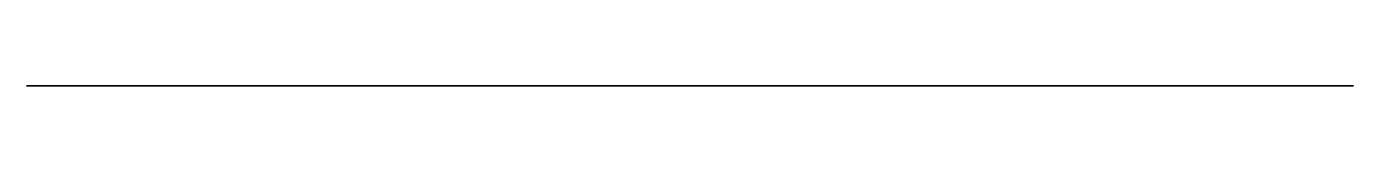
# Model space of a CAD drawing. Header units: millimetres. Extents: x 39.7 to 55.4, y 0 to 0.
import ezdxf

# ---------------------------------------------------------------- set-up
doc = ezdxf.new("R2010")
doc.units = ezdxf.units.MM
doc.layers.get('0').update_dxf_attribs({"color": 173, "true_color": 0x5858e1})

msp = doc.modelspace()

# ---------------------------------------------------------------- linework, layer by layer
at = {"color": 141, "true_color": 0x9ad7e5, "extrusion": (0, -1, -1.19209e-07)}
msp.add_lwpolyline([(49.382, -121.376), (49.498, -121.351), (49.61, -121.32), (49.664, -121.303), (49.717, -121.284), (49.768, -121.262), (49.818, -121.239), (49.865, -121.213), (49.911, -121.184), (49.955, -121.153), (49.976, -121.136), (49.996, -121.119), (50.016, -121.101), (50.035, -121.081), (50.054, -121.061), (50.072, -121.041), (50.089, -121.019), (50.105, -120.996), (50.121, -120.972), (50.136, -120.948), (50.163, -120.897), (50.187, -120.845), (50.207, -120.791), (50.224, -120.737), (50.236, -120.682), (50.245, -120.626), (50.251, -120.57), (50.253, -120.514), (50.251, -120.458), (50.245, -120.402), (50.236, -120.347), (50.224, -120.292), (50.207, -120.237), (50.187, -120.184), (50.163, -120.132), (50.136, -120.081), (50.105, -120.032), (50.071, -119.985), (50.035, -119.942), (49.996, -119.901), (49.954, -119.862), (49.911, -119.827), (49.865, -119.794), (49.817, -119.765), (49.767, -119.739), (49.716, -119.716), (49.663, -119.697), (49.609, -119.681), (49.553, -119.668), (49.497, -119.659), (49.44, -119.654), (49.382, -119.653), (48.67, -119.653), (48.622, -118.872), (48.578, -118.481), (48.518, -118.091), (48.437, -117.705), (48.332, -117.326), (48.27, -117.139), (48.2, -116.955), (48.123, -116.773), (48.037, -116.595), (47.847, -116.247), (47.634, -115.914), (47.401, -115.596), (47.147, -115.294), (46.875, -115.01), (46.584, -114.745), (46.275, -114.498), (45.949, -114.272), (45.781, -114.167), (45.609, -114.069), (45.434, -113.977), (45.257, -113.892), (44.893, -113.74), (44.521, -113.612), (44.141, -113.507), (43.756, -113.423), (43.367, -113.36), (42.976, -113.317), (42.976, -109.923), (39.679, -109.923), (39.679, -131.048), (41.3, -132.585), (41.3, -185.97), (39.679, -187.402), (39.679, -213.359), (55.414, -213.359), (55.414, -184.215), (51.871, -181.037), (51.871, -122.928), (50.15, -122.928), (49.719, -122.918), (49.511, -122.899), (49.412, -122.885), (49.316, -122.867), (49.225, -122.845), (49.181, -122.832), (49.138, -122.817), (49.097, -122.802), (49.057, -122.785), (49.019, -122.767), (48.983, -122.747), (48.948, -122.725), (48.915, -122.702), (48.884, -122.678), (48.855, -122.651), (48.841, -122.637), (48.828, -122.623), (48.815, -122.608), (48.803, -122.593), (48.791, -122.578), (48.78, -122.561), (48.769, -122.545), (48.759, -122.528), (48.737, -122.484), (48.717, -122.439), (48.701, -122.393), (48.687, -122.346), (48.677, -122.299), (48.669, -122.251), (48.665, -122.203), (48.663, -122.154), (48.664, -122.106), (48.669, -122.058), (48.676, -122.01), (48.687, -121.962), (48.7, -121.915), (48.716, -121.869), (48.735, -121.824), (48.758, -121.78), (48.77, -121.759), (48.782, -121.738), (48.796, -121.718), (48.81, -121.698), (48.839, -121.661), (48.871, -121.627), (48.905, -121.594), (48.94, -121.564), (48.978, -121.537), (49.017, -121.511), (49.058, -121.487), (49.101, -121.466), (49.145, -121.446), (49.19, -121.429), (49.236, -121.413), (49.284, -121.399), (49.333, -121.387)], close=True, dxfattribs=at)

doc.saveas('drawing.dxf')
